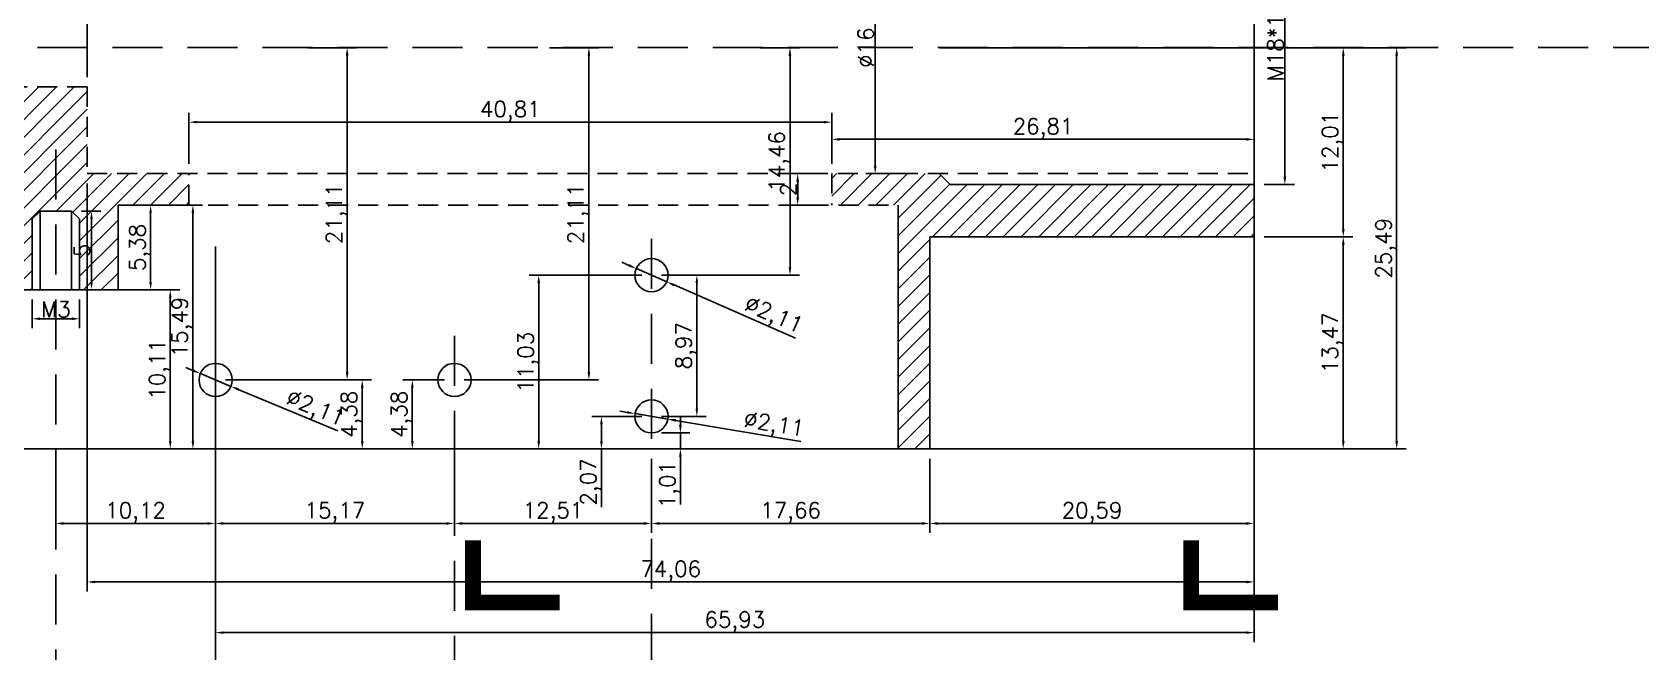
# Model space of a CAD drawing. Header units: millimetres. Extents: x 6817 to 10425, y -2870 to -164.
# Drawn here: x 9738 to 9840.1, y -373.3 to -334 of the extents above; entities that cross this region are included whole.
import ezdxf

# ---------------------------------------------------------------- set-up
doc = ezdxf.new("R2010")
doc.units = ezdxf.units.MM
doc.linetypes.add('HIDDEN', pattern=[9.525, 6.35, -3.175])
doc.layers.add('图层2', color=108, linetype='Continuous')
doc.styles.get("Standard").update_dxf_attribs({"font": 'txt', "bigfont": 'gbcbig.shx'})
doc.dimstyles.new('ISO-25', dxfattribs={"dimtxt": 1, "dimasz": 0.5, "dimexe": 0.6, "dimexo": 0.625, "dimgap": 0.1, "dimtad": 1, "dimtxsty": 'Standard', "dimcen": 2.5, "dimadec": 0, "dimazin": 0, "dimtfac": 1, "dimtmove": 0, "dimatfit": 3, "dimfxl": 1, "dimarcsym": 0})

# ---------------------------------------------------------------- blocks, each defined once
blk = doc.blocks.new('*D1286')
at = {"layer": 'Defpoints', "color": 0, "linetype": 'ByBlock', "transparency": 16777216}
for p in [(9737.99, -350.32), (9740.99, -350.32), (9737.99, -352.16)]:
    blk.add_point(p, dxfattribs=at)
at = {"layer": '图层2', "color": 0, "linetype": 'ByBlock', "lineweight": -2, "transparency": 16777216}
for p, q in [((9737.99, -350.94), (9737.99, -352.76)), ((9740.99, -350.94), (9740.99, -352.76)), ((9740.49, -352.16), (9738.49, -352.16))]:
    blk.add_line(p, q, dxfattribs=at)
at = {"layer": '图层2', "color": 0, "linetype": 'ByBlock', "transparency": 16777216}
for points in [[(9738.49, -352.07), (9738.49, -352.24), (9737.99, -352.16)], [(9740.49, -352.07), (9740.49, -352.24), (9740.99, -352.16)]]:
    blk.add_solid(points, dxfattribs=at)
at = {"layer": '图层2', "color": 0, "linetype": 'ByBlock', "transparency": 16777216, "insert": (9739.49, -351.56), "char_height": 1, "attachment_point": 5}
blk.add_mtext('M3', dxfattribs=at)
blk = doc.blocks.new('*D1287')
at = {"layer": 'Defpoints', "color": 0, "linetype": 'ByBlock', "transparency": 16777216}
for p in [(9740.49, -345.32), (9741.75, -345.32), (9740.99, -350.32)]:
    blk.add_point(p, dxfattribs=at)
at = {"layer": '图层2', "color": 0, "linetype": 'ByBlock', "lineweight": -2, "transparency": 16777216}
for p, q in [((9741.11, -345.32), (9742.35, -345.32)), ((9741.75, -349.82), (9741.75, -345.82)), ((9741.61, -350.32), (9742.35, -350.32))]:
    blk.add_line(p, q, dxfattribs=at)
at = {"layer": '图层2', "color": 0, "linetype": 'ByBlock', "transparency": 16777216}
for points in [[(9741.67, -345.82), (9741.83, -345.82), (9741.75, -345.32)], [(9741.67, -349.82), (9741.83, -349.82), (9741.75, -350.32)]]:
    blk.add_solid(points, dxfattribs=at)
at = {"layer": '图层2', "color": 0, "linetype": 'ByBlock', "transparency": 16777216, "insert": (9741.15, -347.82), "char_height": 1, "attachment_point": 5, "rotation": 90}
blk.add_mtext('5', dxfattribs=at)
blk = doc.blocks.new('*D1288')
at = {"layer": 'Defpoints', "color": 0, "linetype": 'ByBlock', "transparency": 16777216}
for p in [(9777.29, -360.42), (9794.95, -360.42), (9777.29, -365.16)]:
    blk.add_point(p, dxfattribs=at)
at = {"layer": '图层2', "color": 0, "linetype": 'ByBlock', "lineweight": -2, "transparency": 16777216}
for p, q in [((9777.29, -361.05), (9777.29, -365.76)), ((9794.95, -361.05), (9794.95, -365.76)), ((9794.45, -365.16), (9777.79, -365.16))]:
    blk.add_line(p, q, dxfattribs=at)
at = {"layer": '图层2', "color": 0, "linetype": 'ByBlock', "transparency": 16777216}
for points in [[(9777.79, -365.07), (9777.79, -365.24), (9777.29, -365.16)], [(9794.45, -365.07), (9794.45, -365.24), (9794.95, -365.16)]]:
    blk.add_solid(points, dxfattribs=at)
at = {"layer": '图层2', "color": 0, "linetype": 'ByBlock', "transparency": 16777216, "insert": (9786.12, -364.47), "char_height": 1, "attachment_point": 5}
blk.add_mtext('17,66', dxfattribs=at)
blk = doc.blocks.new('*D1289')
at = {"layer": 'Defpoints', "color": 0, "linetype": 'ByBlock', "transparency": 16777216}
for p in [(9764.78, -360.42), (9777.29, -361.05), (9764.78, -365.16)]:
    blk.add_point(p, dxfattribs=at)
at = {"layer": '图层2', "color": 0, "linetype": 'ByBlock', "lineweight": -2, "transparency": 16777216}
for p, q in [((9764.78, -361.05), (9764.78, -365.76)), ((9777.29, -361.67), (9777.29, -365.76)), ((9776.79, -365.16), (9765.28, -365.16))]:
    blk.add_line(p, q, dxfattribs=at)
at = {"layer": '图层2', "color": 0, "linetype": 'ByBlock', "transparency": 16777216}
for points in [[(9765.28, -365.07), (9765.28, -365.24), (9764.78, -365.16)], [(9776.79, -365.07), (9776.79, -365.24), (9777.29, -365.16)]]:
    blk.add_solid(points, dxfattribs=at)
at = {"layer": '图层2', "color": 0, "linetype": 'ByBlock', "transparency": 16777216, "insert": (9771.04, -364.47), "char_height": 1, "attachment_point": 5}
blk.add_mtext('12,51', dxfattribs=at)
blk = doc.blocks.new('*D1290')
at = {"layer": 'Defpoints', "color": 0, "linetype": 'ByBlock', "transparency": 16777216}
for p in [(9749.61, -360.42), (9764.78, -360.42), (9749.61, -365.16)]:
    blk.add_point(p, dxfattribs=at)
at = {"layer": '图层2', "color": 0, "linetype": 'ByBlock', "lineweight": -2, "transparency": 16777216}
for p, q in [((9749.61, -361.05), (9749.61, -365.76)), ((9764.78, -361.05), (9764.78, -365.76)), ((9764.28, -365.16), (9750.11, -365.16))]:
    blk.add_line(p, q, dxfattribs=at)
at = {"layer": '图层2', "color": 0, "linetype": 'ByBlock', "transparency": 16777216}
for points in [[(9750.11, -365.07), (9750.11, -365.24), (9749.61, -365.16)], [(9764.28, -365.07), (9764.28, -365.24), (9764.78, -365.16)]]:
    blk.add_solid(points, dxfattribs=at)
at = {"layer": '图层2', "color": 0, "linetype": 'ByBlock', "transparency": 16777216, "insert": (9757.2, -364.47), "char_height": 1, "attachment_point": 5}
blk.add_mtext('15,17', dxfattribs=at)
blk = doc.blocks.new('*D1291')
at = {"layer": 'Defpoints', "color": 0, "linetype": 'ByBlock', "transparency": 16777216}
for p in [(9739.49, -360.42), (9749.61, -360.42), (9739.49, -365.16)]:
    blk.add_point(p, dxfattribs=at)
at = {"layer": '图层2', "color": 0, "linetype": 'ByBlock', "lineweight": -2, "transparency": 16777216}
for p, q in [((9739.49, -361.05), (9739.49, -365.76)), ((9749.61, -361.05), (9749.61, -365.76)), ((9749.11, -365.16), (9739.99, -365.16))]:
    blk.add_line(p, q, dxfattribs=at)
at = {"layer": '图层2', "color": 0, "linetype": 'ByBlock', "transparency": 16777216}
for points in [[(9739.99, -365.07), (9739.99, -365.24), (9739.49, -365.16)], [(9749.11, -365.07), (9749.11, -365.24), (9749.61, -365.16)]]:
    blk.add_solid(points, dxfattribs=at)
at = {"layer": '图层2', "color": 0, "linetype": 'ByBlock', "transparency": 16777216, "insert": (9744.55, -364.47), "char_height": 1, "attachment_point": 5}
blk.add_mtext('10,12', dxfattribs=at)
blk = doc.blocks.new('*D770')
at = {"layer": 'Defpoints', "color": 0, "linetype": 'ByBlock', "transparency": 16777216}
for p in [(9815.54, -346.95), (9794.95, -360.42), (9794.95, -365.16)]:
    blk.add_point(p, dxfattribs=at)
at = {"layer": '图层2', "color": 0, "linetype": 'ByBlock', "lineweight": -2, "transparency": 16777216}
for p, q in [((9815.54, -347.57), (9815.54, -365.76)), ((9794.95, -361.05), (9794.95, -365.76)), ((9815.04, -365.16), (9795.45, -365.16))]:
    blk.add_line(p, q, dxfattribs=at)
at = {"layer": '图层2', "color": 0, "linetype": 'ByBlock', "transparency": 16777216}
for points in [[(9795.45, -365.07), (9795.45, -365.24), (9794.95, -365.16)], [(9815.04, -365.07), (9815.04, -365.24), (9815.54, -365.16)]]:
    blk.add_solid(points, dxfattribs=at)
at = {"layer": '图层2', "color": 0, "linetype": 'ByBlock', "transparency": 16777216, "insert": (9805.25, -364.47), "char_height": 1, "attachment_point": 5}
blk.add_mtext('20,59', dxfattribs=at)
blk = doc.blocks.new('*D1292')
at = {"layer": 'Defpoints', "color": 0, "linetype": 'ByBlock', "transparency": 16777216}
for p in [(9783.56, -334.94), (9777.29, -349.39), (9786.08, -349.39)]:
    blk.add_point(p, dxfattribs=at)
at = {"layer": '图层2', "color": 0, "linetype": 'ByBlock', "lineweight": -2, "transparency": 16777216}
for p, q in [((9784.18, -334.94), (9786.68, -334.94)), ((9786.08, -335.44), (9786.08, -348.89)), ((9777.92, -349.39), (9786.68, -349.39))]:
    blk.add_line(p, q, dxfattribs=at)
at = {"layer": '图层2', "color": 0, "linetype": 'ByBlock', "transparency": 16777216}
for points in [[(9785.99, -335.44), (9786.16, -335.44), (9786.08, -334.94)], [(9785.99, -348.89), (9786.16, -348.89), (9786.08, -349.39)]]:
    blk.add_solid(points, dxfattribs=at)
at = {"layer": '图层2', "color": 0, "linetype": 'ByBlock', "transparency": 16777216, "insert": (9785.39, -342.16), "char_height": 1, "attachment_point": 5, "rotation": 90}
blk.add_mtext('14,46', dxfattribs=at)
blk = doc.blocks.new('*D1293')
at = {"layer": 'Defpoints', "color": 0, "linetype": 'ByBlock', "transparency": 16777216}
for p in [(9777.29, -349.39), (9777.29, -358.36), (9780.17, -358.36)]:
    blk.add_point(p, dxfattribs=at)
at = {"layer": '图层2', "color": 0, "linetype": 'ByBlock', "lineweight": -2, "transparency": 16777216}
for p, q in [((9777.92, -349.39), (9780.77, -349.39)), ((9780.17, -349.89), (9780.17, -357.86)), ((9777.92, -358.36), (9780.77, -358.36))]:
    blk.add_line(p, q, dxfattribs=at)
at = {"layer": '图层2', "color": 0, "linetype": 'ByBlock', "transparency": 16777216}
for points in [[(9780.08, -349.89), (9780.25, -349.89), (9780.17, -349.39)], [(9780.08, -357.86), (9780.25, -357.86), (9780.17, -358.36)]]:
    blk.add_solid(points, dxfattribs=at)
at = {"layer": '图层2', "color": 0, "linetype": 'ByBlock', "transparency": 16777216, "insert": (9779.48, -353.87), "char_height": 1, "attachment_point": 5, "rotation": 90}
blk.add_mtext('8,97', dxfattribs=at)
blk = doc.blocks.new('*D1294')
at = {"layer": 'Defpoints', "color": 0, "linetype": 'ByBlock', "transparency": 16777216}
for p in [(9770.19, -334.94), (9764.78, -356.04), (9773.32, -356.04)]:
    blk.add_point(p, dxfattribs=at)
at = {"layer": '图层2', "color": 0, "linetype": 'ByBlock', "lineweight": -2, "transparency": 16777216}
for p, q in [((9770.82, -334.94), (9773.92, -334.94)), ((9773.32, -335.44), (9773.32, -355.54)), ((9765.41, -356.04), (9773.92, -356.04))]:
    blk.add_line(p, q, dxfattribs=at)
at = {"layer": '图层2', "color": 0, "linetype": 'ByBlock', "transparency": 16777216}
for points in [[(9773.23, -335.44), (9773.4, -335.44), (9773.32, -334.94)], [(9773.23, -355.54), (9773.4, -355.54), (9773.32, -356.04)]]:
    blk.add_solid(points, dxfattribs=at)
at = {"layer": '图层2', "color": 0, "linetype": 'ByBlock', "transparency": 16777216, "insert": (9772.63, -345.49), "char_height": 1, "attachment_point": 5, "rotation": 90}
blk.add_mtext('21,11', dxfattribs=at)
blk = doc.blocks.new('*D1295')
at = {"layer": 'Defpoints', "color": 0, "linetype": 'ByBlock', "transparency": 16777216}
for p in [(9754.86, -334.94), (9749.63, -356.04), (9757.97, -356.04)]:
    blk.add_point(p, dxfattribs=at)
at = {"layer": '图层2', "color": 0, "linetype": 'ByBlock', "lineweight": -2, "transparency": 16777216}
for p, q in [((9755.48, -334.94), (9758.57, -334.94)), ((9757.97, -335.44), (9757.97, -355.54)), ((9750.25, -356.04), (9758.57, -356.04))]:
    blk.add_line(p, q, dxfattribs=at)
at = {"layer": '图层2', "color": 0, "linetype": 'ByBlock', "transparency": 16777216}
for points in [[(9757.89, -335.44), (9758.06, -335.44), (9757.97, -334.94)], [(9757.89, -355.54), (9758.06, -355.54), (9757.97, -356.04)]]:
    blk.add_solid(points, dxfattribs=at)
at = {"layer": '图层2', "color": 0, "linetype": 'ByBlock', "transparency": 16777216, "insert": (9757.29, -345.49), "char_height": 1, "attachment_point": 5, "rotation": 90}
blk.add_mtext('21,11', dxfattribs=at)
blk = doc.blocks.new('*D1296')
at = {"layer": 'Defpoints', "color": 0, "linetype": 'ByBlock'}
for p in [(9815.54, -326.24), (9815.54, -343.64), (9817.49, -343.64)]:
    blk.add_point(p, dxfattribs=at)
at = {"layer": '图层2', "color": 0, "linetype": 'ByBlock', "lineweight": -2}
for p, q in [((9816.17, -326.24), (9818.09, -326.24)), ((9817.49, -326.74), (9817.49, -343.14)), ((9816.17, -343.64), (9818.09, -343.64))]:
    blk.add_line(p, q, dxfattribs=at)
at = {"layer": '图层2', "color": 0, "linetype": 'ByBlock'}
for points in [[(9817.4, -326.74), (9817.57, -326.74), (9817.49, -326.24)], [(9817.4, -343.14), (9817.57, -343.14), (9817.49, -343.64)]]:
    blk.add_solid(points, dxfattribs=at)
at = {"layer": '图层2', "color": 0, "linetype": 'ByBlock', "insert": (9816.89, -334.94), "char_height": 1, "attachment_point": 5, "rotation": 90}
blk.add_mtext('M18*1', dxfattribs=at)
blk = doc.blocks.new('*D1297')
at = {"layer": 'Defpoints', "color": 0, "linetype": 'ByBlock', "transparency": 16777216}
for p in [(9794.57, -326.94), (9791.49, -342.94), (9794.57, -342.94)]:
    blk.add_point(p, dxfattribs=at)
at = {"layer": '图层2', "color": 0, "linetype": 'ByBlock', "lineweight": -2, "transparency": 16777216}
for p, q in [((9793.95, -326.94), (9790.89, -326.94)), ((9791.49, -327.44), (9791.49, -342.44)), ((9793.95, -342.94), (9790.89, -342.94))]:
    blk.add_line(p, q, dxfattribs=at)
at = {"layer": '图层2', "color": 0, "linetype": 'ByBlock', "transparency": 16777216}
for points in [[(9791.4, -327.44), (9791.57, -327.44), (9791.49, -326.94)], [(9791.4, -342.44), (9791.57, -342.44), (9791.49, -342.94)]]:
    blk.add_solid(points, dxfattribs=at)
at = {"layer": '图层2', "color": 0, "linetype": 'ByBlock', "transparency": 16777216, "insert": (9790.89, -334.94), "char_height": 1, "attachment_point": 5, "rotation": 90}
blk.add_mtext('%%C16', dxfattribs=at)
blk = doc.blocks.new('*D1298')
at = {"layer": 'Defpoints', "color": 0, "linetype": 'ByBlock', "transparency": 16777216}
for p in [(9788.74, -342.94), (9786.57, -344.94), (9788.74, -344.94)]:
    blk.add_point(p, dxfattribs=at)
at = {"layer": '图层2', "color": 0, "linetype": 'ByBlock', "lineweight": -2, "transparency": 16777216}
for p, q in [((9788.11, -342.94), (9785.97, -342.94)), ((9786.57, -343.44), (9786.57, -344.44)), ((9788.11, -344.94), (9785.97, -344.94))]:
    blk.add_line(p, q, dxfattribs=at)
at = {"layer": '图层2', "color": 0, "linetype": 'ByBlock', "transparency": 16777216}
for points in [[(9786.48, -343.44), (9786.65, -343.44), (9786.57, -342.94)], [(9786.48, -344.44), (9786.65, -344.44), (9786.57, -344.94)]]:
    blk.add_solid(points, dxfattribs=at)
at = {"layer": '图层2', "color": 0, "linetype": 'ByBlock', "transparency": 16777216, "insert": (9785.97, -343.94), "char_height": 1, "attachment_point": 5, "rotation": 90}
blk.add_mtext('2', dxfattribs=at)
blk = doc.blocks.new('*D771')
at = {"layer": 'Defpoints', "color": 0, "linetype": 'ByBlock', "transparency": 16777216}
for p in [(9819.69, -334.94), (9815.54, -346.95), (9821.19, -346.95)]:
    blk.add_point(p, dxfattribs=at)
at = {"layer": '图层2', "color": 0, "linetype": 'ByBlock', "lineweight": -2, "transparency": 16777216}
for p, q in [((9820.31, -334.94), (9821.79, -334.94)), ((9821.19, -335.44), (9821.19, -346.45)), ((9816.17, -346.95), (9821.79, -346.95))]:
    blk.add_line(p, q, dxfattribs=at)
at = {"layer": '图层2', "color": 0, "linetype": 'ByBlock', "transparency": 16777216}
for points in [[(9821.11, -335.44), (9821.28, -335.44), (9821.19, -334.94)], [(9821.11, -346.45), (9821.28, -346.45), (9821.19, -346.95)]]:
    blk.add_solid(points, dxfattribs=at)
at = {"layer": '图层2', "color": 0, "linetype": 'ByBlock', "transparency": 16777216, "insert": (9820.51, -340.94), "char_height": 1, "attachment_point": 5, "rotation": 90}
blk.add_mtext('12,01', dxfattribs=at)
blk = doc.blocks.new('*D1300')
at = {"layer": 'Defpoints', "color": 0, "linetype": 'ByBlock', "transparency": 16777216}
for p in [(9815.54, -346.95), (9815.54, -360.42), (9821.19, -360.42)]:
    blk.add_point(p, dxfattribs=at)
at = {"layer": '图层2', "color": 0, "linetype": 'ByBlock', "lineweight": -2, "transparency": 16777216}
for p, q in [((9816.17, -346.95), (9821.79, -346.95)), ((9821.19, -347.45), (9821.19, -359.92)), ((9816.17, -360.42), (9821.79, -360.42))]:
    blk.add_line(p, q, dxfattribs=at)
at = {"layer": '图层2', "color": 0, "linetype": 'ByBlock', "transparency": 16777216}
for points in [[(9821.11, -347.45), (9821.28, -347.45), (9821.19, -346.95)], [(9821.11, -359.92), (9821.28, -359.92), (9821.19, -360.42)]]:
    blk.add_solid(points, dxfattribs=at)
at = {"layer": '图层2', "color": 0, "linetype": 'ByBlock', "transparency": 16777216, "insert": (9820.51, -353.69), "char_height": 1, "attachment_point": 5, "rotation": 90}
blk.add_mtext('13,47', dxfattribs=at)
blk = doc.blocks.new('*D1809')
at = {"layer": 'Defpoints', "color": 0, "linetype": 'ByBlock'}
for p in [(9741.48, -342.94), (9815.54, -342.94), (9815.54, -368.87)]:
    blk.add_point(p, dxfattribs=at)
at = {"layer": '图层2', "color": 0, "linetype": 'ByBlock', "lineweight": -2}
for p, q in [((9741.48, -343.56), (9741.48, -369.47)), ((9815.54, -343.56), (9815.54, -369.47)), ((9741.98, -368.87), (9815.04, -368.87))]:
    blk.add_line(p, q, dxfattribs=at)
at = {"layer": '图层2', "color": 0, "linetype": 'ByBlock'}
for points in [[(9741.98, -368.79), (9741.98, -368.96), (9741.48, -368.87)], [(9815.04, -368.79), (9815.04, -368.96), (9815.54, -368.87)]]:
    blk.add_solid(points, dxfattribs=at)
at = {"layer": '图层2', "color": 0, "linetype": 'ByBlock', "insert": (9778.51, -368.19), "char_height": 1, "attachment_point": 5}
blk.add_mtext('74,06', dxfattribs=at)
blk = doc.blocks.new('*D1810')
at = {"layer": 'Defpoints', "color": 0, "linetype": 'ByBlock'}
for p in [(9689.55, -332.65), (9689.55, -337.44), (9741.48, -337.44)]:
    blk.add_point(p, dxfattribs=at)
at = {"layer": '图层2', "color": 0, "linetype": 'ByBlock', "lineweight": -2}
for p, q in [((9689.55, -336.81), (9689.55, -332.05)), ((9740.98, -332.65), (9690.05, -332.65)), ((9741.48, -336.81), (9741.48, -332.05))]:
    blk.add_line(p, q, dxfattribs=at)
at = {"layer": '图层2', "color": 0, "linetype": 'ByBlock'}
for points in [[(9690.05, -332.56), (9690.05, -332.73), (9689.55, -332.65)], [(9740.98, -332.56), (9740.98, -332.73), (9741.48, -332.65)]]:
    blk.add_solid(points, dxfattribs=at)
at = {"layer": '图层2', "color": 0, "linetype": 'ByBlock', "insert": (9715.51, -331.96), "char_height": 1, "attachment_point": 5}
blk.add_mtext('51,94', dxfattribs=at)
blk = doc.blocks.new('*D1849')
at = {"layer": 'Defpoints', "color": 0, "linetype": 'ByBlock'}
for p in [(9794.95, -334.94), (9824.58, -334.94), (9794.95, -360.42)]:
    blk.add_point(p, dxfattribs=at)
at = {"layer": '图层2', "color": 0, "linetype": 'ByBlock', "lineweight": -2}
for p, q in [((9795.58, -334.94), (9825.18, -334.94)), ((9824.58, -359.92), (9824.58, -335.44)), ((9795.58, -360.42), (9825.18, -360.42))]:
    blk.add_line(p, q, dxfattribs=at)
at = {"layer": '图层2', "color": 0, "linetype": 'ByBlock'}
for points in [[(9824.5, -335.44), (9824.67, -335.44), (9824.58, -334.94)], [(9824.5, -359.92), (9824.67, -359.92), (9824.58, -360.42)]]:
    blk.add_solid(points, dxfattribs=at)
at = {"layer": '图层2', "color": 0, "linetype": 'ByBlock', "insert": (9823.9, -347.68), "char_height": 1, "attachment_point": 5, "rotation": 90}
blk.add_mtext('25,49', dxfattribs=at)
blk = doc.blocks.new('*D1853')
at = {"layer": 'Defpoints', "color": 0, "linetype": 'ByBlock'}
for p in [(9788.74, -339.67), (9747.93, -342.94), (9788.74, -342.94)]:
    blk.add_point(p, dxfattribs=at)
at = {"layer": '图层2', "color": 0, "linetype": 'ByBlock', "lineweight": -2}
for p, q in [((9747.93, -342.31), (9747.93, -339.07)), ((9748.43, -339.67), (9788.24, -339.67)), ((9788.74, -342.31), (9788.74, -339.07))]:
    blk.add_line(p, q, dxfattribs=at)
at = {"layer": '图层2', "color": 0, "linetype": 'ByBlock'}
for points in [[(9748.43, -339.59), (9748.43, -339.75), (9747.93, -339.67)], [(9788.24, -339.59), (9788.24, -339.75), (9788.74, -339.67)]]:
    blk.add_solid(points, dxfattribs=at)
at = {"layer": '图层2', "color": 0, "linetype": 'ByBlock', "insert": (9768.33, -338.99), "char_height": 1, "attachment_point": 5}
blk.add_mtext('40,81', dxfattribs=at)
blk = doc.blocks.new('*D1855')
at = {"layer": 'Defpoints', "color": 0, "linetype": 'ByBlock'}
for p in [(9815.54, -340.76), (9788.74, -342.94), (9815.54, -342.94)]:
    blk.add_point(p, dxfattribs=at)
at = {"layer": '图层2', "color": 0, "linetype": 'ByBlock', "lineweight": -2}
for p, q in [((9788.74, -342.31), (9788.74, -340.16)), ((9789.24, -340.76), (9815.04, -340.76)), ((9815.54, -342.31), (9815.54, -340.16))]:
    blk.add_line(p, q, dxfattribs=at)
at = {"layer": '图层2', "color": 0, "linetype": 'ByBlock'}
for points in [[(9789.24, -340.68), (9789.24, -340.85), (9788.74, -340.76)], [(9815.04, -340.68), (9815.04, -340.85), (9815.54, -340.76)]]:
    blk.add_solid(points, dxfattribs=at)
at = {"layer": '图层2', "color": 0, "linetype": 'ByBlock', "insert": (9802.14, -340.08), "char_height": 1, "attachment_point": 5}
blk.add_mtext('26,81', dxfattribs=at)
blk = doc.blocks.new('*D1856')
at = {"layer": 'Defpoints', "color": 0, "linetype": 'ByBlock'}
for p in [(9743.43, -344.94), (9745.5, -344.94), (9743.43, -350.32)]:
    blk.add_point(p, dxfattribs=at)
at = {"layer": '图层2', "color": 0, "linetype": 'ByBlock', "lineweight": -2}
for p, q in [((9744.06, -344.94), (9746.1, -344.94)), ((9745.5, -349.82), (9745.5, -345.44)), ((9744.06, -350.32), (9746.1, -350.32))]:
    blk.add_line(p, q, dxfattribs=at)
at = {"layer": '图层2', "color": 0, "linetype": 'ByBlock'}
for points in [[(9745.42, -345.44), (9745.58, -345.44), (9745.5, -344.94)], [(9745.42, -349.82), (9745.58, -349.82), (9745.5, -350.32)]]:
    blk.add_solid(points, dxfattribs=at)
at = {"layer": '图层2', "color": 0, "linetype": 'ByBlock', "insert": (9744.82, -347.63), "char_height": 1, "attachment_point": 5, "rotation": 90}
blk.add_mtext('5,38', dxfattribs=at)
blk = doc.blocks.new('*D1857')
at = {"layer": 'Defpoints', "color": 0, "linetype": 'ByBlock'}
for p in [(9735.55, -350.32), (9746.75, -350.32), (9735.55, -360.42)]:
    blk.add_point(p, dxfattribs=at)
at = {"layer": '图层2', "color": 0, "linetype": 'ByBlock', "lineweight": -2}
for p, q in [((9736.17, -350.32), (9747.35, -350.32)), ((9746.75, -359.92), (9746.75, -350.82)), ((9736.17, -360.42), (9747.35, -360.42))]:
    blk.add_line(p, q, dxfattribs=at)
at = {"layer": '图层2', "color": 0, "linetype": 'ByBlock'}
for points in [[(9746.67, -350.82), (9746.83, -350.82), (9746.75, -350.32)], [(9746.67, -359.92), (9746.83, -359.92), (9746.75, -360.42)]]:
    blk.add_solid(points, dxfattribs=at)
at = {"layer": '图层2', "color": 0, "linetype": 'ByBlock', "insert": (9746.07, -355.37), "char_height": 1, "attachment_point": 5, "rotation": 90}
blk.add_mtext('10,11', dxfattribs=at)
blk = doc.blocks.new('*D1858')
at = {"layer": 'Defpoints', "color": 0, "linetype": 'ByBlock'}
for p in [(9743.43, -344.94), (9743.43, -360.42), (9748.19, -360.42)]:
    blk.add_point(p, dxfattribs=at)
at = {"layer": '图层2', "color": 0, "linetype": 'ByBlock', "lineweight": -2}
for p, q in [((9744.06, -344.94), (9748.79, -344.94)), ((9748.19, -345.44), (9748.19, -359.92)), ((9744.06, -360.42), (9748.79, -360.42))]:
    blk.add_line(p, q, dxfattribs=at)
at = {"layer": '图层2', "color": 0, "linetype": 'ByBlock'}
for points in [[(9748.1, -345.44), (9748.27, -345.44), (9748.19, -344.94)], [(9748.1, -359.92), (9748.27, -359.92), (9748.19, -360.42)]]:
    blk.add_solid(points, dxfattribs=at)
at = {"layer": '图层2', "color": 0, "linetype": 'ByBlock', "insert": (9747.5, -352.68), "char_height": 1, "attachment_point": 5, "rotation": 90}
blk.add_mtext('15,49', dxfattribs=at)
blk = doc.blocks.new('*D1984')
at = {"layer": 'Defpoints', "color": 0, "linetype": 'ByBlock'}
for p in [(9748.66, -355.64), (9750.6, -356.45)]:
    blk.add_point(p, dxfattribs=at)
at = {"layer": '图层2', "color": 0, "linetype": 'ByBlock', "lineweight": -2}
for p, q in [((9748.19, -355.44), (9747.73, -355.25)), ((9748.66, -355.64), (9750.6, -356.45)), ((9757.38, -359.28), (9751.06, -356.64))]:
    blk.add_line(p, q, dxfattribs=at)
at = {"layer": '图层2', "color": 0, "linetype": 'ByBlock'}
for points in [[(9748.23, -355.37), (9748.16, -355.52), (9748.66, -355.64)], [(9751.09, -356.56), (9751.03, -356.72), (9750.6, -356.45)]]:
    blk.add_solid(points, dxfattribs=at)
at = {"layer": '图层2', "color": 0, "linetype": 'ByBlock', "insert": (9755.93, -357.93), "char_height": 1, "attachment_point": 5, "rotation": 337.3428}
blk.add_mtext('∅2,11', dxfattribs=at)
blk = doc.blocks.new('*D1985')
at = {"layer": 'Defpoints', "color": 0, "linetype": 'ByBlock'}
for p in [(9776.25, -358.18), (9778.33, -358.53)]:
    blk.add_point(p, dxfattribs=at)
at = {"layer": '图层2', "color": 0, "linetype": 'ByBlock', "lineweight": -2}
for p, q in [((9775.76, -358.1), (9775.27, -358.02)), ((9776.25, -358.18), (9778.33, -358.53)), ((9786.76, -359.95), (9778.82, -358.61))]:
    blk.add_line(p, q, dxfattribs=at)
at = {"layer": '图层2', "color": 0, "linetype": 'ByBlock'}
for points in [[(9775.77, -358.02), (9775.75, -358.18), (9776.25, -358.18)], [(9778.84, -358.53), (9778.81, -358.7), (9778.33, -358.53)]]:
    blk.add_solid(points, dxfattribs=at)
at = {"layer": '图层2', "color": 0, "linetype": 'ByBlock', "insert": (9785.05, -358.97), "char_height": 1, "attachment_point": 5, "rotation": 350.4494}
blk.add_mtext('∅2,11', dxfattribs=at)
blk = doc.blocks.new('*D1986')
at = {"layer": 'Defpoints', "color": 0, "linetype": 'ByBlock'}
for p in [(9776.33, -348.97), (9778.26, -349.81)]:
    blk.add_point(p, dxfattribs=at)
at = {"layer": '图层2', "color": 0, "linetype": 'ByBlock', "lineweight": -2}
for p, q in [((9775.87, -348.77), (9775.41, -348.57)), ((9776.33, -348.97), (9778.26, -349.81)), ((9786.43, -353.38), (9778.72, -350.01))]:
    blk.add_line(p, q, dxfattribs=at)
at = {"layer": '图层2', "color": 0, "linetype": 'ByBlock'}
for points in [[(9775.9, -348.69), (9775.84, -348.85), (9776.33, -348.97)], [(9778.75, -349.94), (9778.68, -350.09), (9778.26, -349.81)]]:
    blk.add_solid(points, dxfattribs=at)
at = {"layer": '图层2', "color": 0, "linetype": 'ByBlock', "insert": (9785.01, -352.01), "char_height": 1, "attachment_point": 5, "rotation": 336.4225}
blk.add_mtext('∅2,11', dxfattribs=at)
blk = doc.blocks.new('*D1987')
at = {"layer": 'Defpoints', "color": 0, "linetype": 'ByBlock'}
for p in [(9777.29, -358.36), (9774.11, -360.42), (9777.29, -360.42)]:
    blk.add_point(p, dxfattribs=at)
at = {"layer": '图层2', "color": 0, "linetype": 'ByBlock', "lineweight": -2}
for p, q in [((9776.67, -358.36), (9773.51, -358.36)), ((9774.11, -358.86), (9774.11, -359.92)), ((9776.67, -360.42), (9773.51, -360.42)), ((9774.11, -360.42), (9774.11, -364.12))]:
    blk.add_line(p, q, dxfattribs=at)
at = {"layer": '图层2', "color": 0, "linetype": 'ByBlock'}
for points in [[(9774.03, -358.86), (9774.2, -358.86), (9774.11, -358.36)], [(9774.03, -359.92), (9774.2, -359.92), (9774.11, -360.42)]]:
    blk.add_solid(points, dxfattribs=at)
at = {"layer": '图层2', "color": 0, "linetype": 'ByBlock', "insert": (9773.43, -362.52), "char_height": 1, "attachment_point": 5, "rotation": 90}
blk.add_mtext('2,07', dxfattribs=at)
blk = doc.blocks.new('*D1988')
at = {"layer": 'Defpoints', "color": 0, "linetype": 'ByBlock'}
for p in [(9777.29, -359.41), (9777.29, -360.42), (9779.12, -360.42)]:
    blk.add_point(p, dxfattribs=at)
at = {"layer": '图层2', "color": 0, "linetype": 'ByBlock', "lineweight": -2}
for p, q in [((9779.12, -358.91), (9779.12, -358.41)), ((9777.92, -359.41), (9779.72, -359.41)), ((9779.12, -359.41), (9779.12, -360.42)), ((9777.92, -360.42), (9779.72, -360.42)), ((9779.12, -360.92), (9779.12, -363.96))]:
    blk.add_line(p, q, dxfattribs=at)
at = {"layer": '图层2', "color": 0, "linetype": 'ByBlock'}
for points in [[(9779.04, -358.91), (9779.21, -358.91), (9779.12, -359.41)], [(9779.04, -360.92), (9779.21, -360.92), (9779.12, -360.42)]]:
    blk.add_solid(points, dxfattribs=at)
at = {"layer": '图层2', "color": 0, "linetype": 'ByBlock', "insert": (9778.44, -362.69), "char_height": 1, "attachment_point": 5, "rotation": 90}
blk.add_mtext('1,01', dxfattribs=at)
blk = doc.blocks.new('*D1989')
at = {"layer": 'Defpoints', "color": 0, "linetype": 'ByBlock'}
for p in [(9764.78, -356.04), (9762.11, -360.42), (9764.78, -360.42)]:
    blk.add_point(p, dxfattribs=at)
at = {"layer": '图层2', "color": 0, "linetype": 'ByBlock', "lineweight": -2}
for p, q in [((9764.16, -356.04), (9761.51, -356.04)), ((9762.11, -356.54), (9762.11, -359.92)), ((9764.16, -360.42), (9761.51, -360.42))]:
    blk.add_line(p, q, dxfattribs=at)
at = {"layer": '图层2', "color": 0, "linetype": 'ByBlock'}
for points in [[(9762.03, -356.54), (9762.2, -356.54), (9762.11, -356.04)], [(9762.03, -359.92), (9762.2, -359.92), (9762.11, -360.42)]]:
    blk.add_solid(points, dxfattribs=at)
at = {"layer": '图层2', "color": 0, "linetype": 'ByBlock', "insert": (9761.43, -358.23), "char_height": 1, "attachment_point": 5, "rotation": 90}
blk.add_mtext('4,38', dxfattribs=at)
blk = doc.blocks.new('*D1990')
at = {"layer": 'Defpoints', "color": 0, "linetype": 'ByBlock'}
for p in [(9749.63, -356.04), (9749.63, -360.42), (9758.93, -360.42)]:
    blk.add_point(p, dxfattribs=at)
at = {"layer": '图层2', "color": 0, "linetype": 'ByBlock', "lineweight": -2}
for p, q in [((9750.25, -356.04), (9759.53, -356.04)), ((9758.93, -356.54), (9758.93, -359.92)), ((9750.25, -360.42), (9759.53, -360.42))]:
    blk.add_line(p, q, dxfattribs=at)
at = {"layer": '图层2', "color": 0, "linetype": 'ByBlock'}
for points in [[(9758.85, -356.54), (9759.02, -356.54), (9758.93, -356.04)], [(9758.85, -359.92), (9759.02, -359.92), (9758.93, -360.42)]]:
    blk.add_solid(points, dxfattribs=at)
at = {"layer": '图层2', "color": 0, "linetype": 'ByBlock', "insert": (9758.25, -358.23), "char_height": 1, "attachment_point": 5, "rotation": 90}
blk.add_mtext('4,38', dxfattribs=at)
blk = doc.blocks.new('*D1991')
at = {"layer": 'Defpoints', "color": 0, "linetype": 'ByBlock'}
for p in [(9777.29, -349.39), (9770.13, -360.42), (9777.29, -360.42)]:
    blk.add_point(p, dxfattribs=at)
at = {"layer": '图层2', "color": 0, "linetype": 'ByBlock', "lineweight": -2}
for p, q in [((9776.67, -349.39), (9769.53, -349.39)), ((9770.13, -349.89), (9770.13, -359.92)), ((9776.67, -360.42), (9769.53, -360.42))]:
    blk.add_line(p, q, dxfattribs=at)
at = {"layer": '图层2', "color": 0, "linetype": 'ByBlock'}
for points in [[(9770.05, -349.89), (9770.22, -349.89), (9770.13, -349.39)], [(9770.05, -359.92), (9770.22, -359.92), (9770.13, -360.42)]]:
    blk.add_solid(points, dxfattribs=at)
at = {"layer": '图层2', "color": 0, "linetype": 'ByBlock', "insert": (9769.45, -354.91), "char_height": 1, "attachment_point": 5, "rotation": 90}
blk.add_mtext('11,03', dxfattribs=at)
blk = doc.blocks.new('*D2045')
at = {"layer": 'Defpoints', "color": 0, "linetype": 'ByBlock'}
for p in [(9749.61, -346.95), (9815.54, -346.95), (9749.61, -372.09)]:
    blk.add_point(p, dxfattribs=at)
at = {"layer": '图层2', "color": 0, "linetype": 'ByBlock', "lineweight": -2}
for p, q in [((9749.61, -347.57), (9749.61, -372.69)), ((9815.54, -347.57), (9815.54, -372.69)), ((9815.04, -372.09), (9750.11, -372.09))]:
    blk.add_line(p, q, dxfattribs=at)
at = {"layer": '图层2', "color": 0, "linetype": 'ByBlock'}
for points in [[(9750.11, -372.01), (9750.11, -372.17), (9749.61, -372.09)], [(9815.04, -372.01), (9815.04, -372.17), (9815.54, -372.09)]]:
    blk.add_solid(points, dxfattribs=at)
at = {"layer": '图层2', "color": 0, "linetype": 'ByBlock', "insert": (9782.58, -371.41), "char_height": 1, "attachment_point": 5}
blk.add_mtext('65,93', dxfattribs=at)
blk = doc.blocks.new('*D2126')
at = {"layer": 'Defpoints', "color": 0, "linetype": 'ByBlock'}
for p in [(10223.66, -339.2), (10223.66, -344.88), (10247.6, -344.88)]:
    blk.add_point(p, dxfattribs=at)
at = {"layer": 'Defpoints', "color": 0, "linetype": 'ByBlock', "transparency": 16777216}
for p in [(8490.81, -2490.52), (8490.81, -2500.59), (8495.81, -2500.59)]:
    blk.add_point(p, dxfattribs=at)
at = {"layer": '图层2', "color": 0, "linetype": 'ByBlock', "lineweight": -2}
for p, q in [((10224.28, -339.2), (10248.2, -339.2)), ((10247.6, -339.7), (10247.6, -344.38)), ((10224.28, -344.88), (10248.2, -344.88))]:
    blk.add_line(p, q, dxfattribs=at)
at = {"layer": '图层2', "color": 0, "linetype": 'ByBlock', "lineweight": -2, "transparency": 16777216}
for p, q in [((8490.81, -2499.97), (8490.81, -2489.92)), ((8495.81, -2499.97), (8495.81, -2489.92)), ((8495.31, -2490.52), (8491.31, -2490.52))]:
    blk.add_line(p, q, dxfattribs=at)
at = {"layer": '图层2', "color": 0, "linetype": 'ByBlock'}
for points in [[(10247.52, -339.7), (10247.69, -339.7), (10247.6, -339.2)], [(10247.52, -344.38), (10247.69, -344.38), (10247.6, -344.88)]]:
    blk.add_solid(points, dxfattribs=at)
at = {"layer": '图层2', "color": 0, "linetype": 'ByBlock', "transparency": 16777216}
for points in [[(8491.31, -2490.44), (8491.31, -2490.6), (8490.81, -2490.52)], [(8495.31, -2490.44), (8495.31, -2490.6), (8495.81, -2490.52)]]:
    blk.add_solid(points, dxfattribs=at)
at = {"layer": '图层2', "color": 0, "linetype": 'ByBlock', "insert": (10246.92, -342.04), "char_height": 1, "attachment_point": 5, "rotation": 90}
blk.add_mtext('5,67', dxfattribs=at)
at = {"layer": '图层2', "color": 0, "linetype": 'ByBlock', "transparency": 16777216, "insert": (8493.31, -2489.17), "char_height": 2.5, "attachment_point": 5}
blk.add_mtext('5', dxfattribs=at)
blk = doc.blocks.new('*D2135')
at = {"layer": 'Defpoints', "color": 0, "linetype": 'ByBlock'}
for p in [(10217.81, -308.87), (10215.31, -322.35), (10217.81, -322.35), (8520.7, -2501.9), (8521.92, -2501.88), (8521.32, -2502.94), (8534.07, -2513.08), (8534.07, -2513.08)]:
    blk.add_point(p, dxfattribs=at)
at = {"layer": '图层2', "color": 0, "linetype": 'ByBlock', "lineweight": -2}
for p, q in [((10215.31, -321.73), (10215.31, -308.27)), ((10217.81, -321.73), (10217.81, -308.27)), ((10215.81, -308.87), (10217.31, -308.87)), ((8521.6, -2500.9), (8522.67, -2499.8)), ((8521.46, -2501.45), (8520.82, -2500.86)), ((8520.84, -2502.55), (8519.96, -2501.85))]:
    blk.add_line(p, q, dxfattribs=at)
for start, end in [(135.6492, 137.293), (138.9369, 139.8318)]:
    blk.add_arc((8534.07, -2513.08), 17.43, start, end, dxfattribs=at)
at = {"layer": '图层2', "color": 0, "linetype": 'ByBlock'}
for points in [[(10215.81, -308.79), (10215.81, -308.96), (10215.31, -308.87)], [(10217.31, -308.79), (10217.31, -308.96), (10217.81, -308.87)], [(8520.86, -2501.58), (8520.99, -2501.69), (8521.26, -2501.26)], [(8520.81, -2501.89), (8520.68, -2501.79), (8520.43, -2502.23)]]:
    blk.add_solid(points, dxfattribs=at)
at = {"layer": '图层2', "color": 0, "linetype": 'ByBlock', "insert": (10216.56, -308.19), "char_height": 1, "attachment_point": 5}
blk.add_mtext('2,5', dxfattribs=at)
at = {"layer": '图层2', "color": 0, "linetype": 'ByBlock', "insert": (8521.71, -2499.93), "char_height": 1, "attachment_point": 5, "rotation": 45.6492}
blk.add_mtext('4°', dxfattribs=at)
blk = doc.blocks.new('*D2136')
at = {"layer": 'Defpoints', "color": 0, "linetype": 'ByBlock'}
for p in [(10215.31, -305.16), (10187.99, -322.35), (10215.31, -322.35), (8518.44, -2501.94), (8521.32, -2502.94), (8518.95, -2504.56), (8534.07, -2513.08), (8534.07, -2513.08)]:
    blk.add_point(p, dxfattribs=at)
at = {"layer": '图层2', "color": 0, "linetype": 'ByBlock', "lineweight": -2}
for p, q in [((10187.99, -321.73), (10187.99, -304.56)), ((10188.49, -305.16), (10214.81, -305.16)), ((10215.31, -321.73), (10215.31, -304.56)), ((8520.84, -2502.55), (8518.59, -2500.76)), ((8518.41, -2504.25), (8516.83, -2503.36))]:
    blk.add_line(p, q, dxfattribs=at)
blk.add_arc((8534.07, -2513.08), 19.19, 142.9688, 149.0795, dxfattribs=at)
at = {"layer": '图层2', "color": 0, "linetype": 'ByBlock'}
for points in [[(10188.49, -305.08), (10188.49, -305.24), (10187.99, -305.16)], [(10214.81, -305.08), (10214.81, -305.24), (10215.31, -305.16)], [(8518.68, -2501.48), (8518.81, -2501.58), (8519.06, -2501.13)], [(8517.68, -2503.27), (8517.53, -2503.18), (8517.35, -2503.66)]]:
    blk.add_solid(points, dxfattribs=at)
at = {"layer": '图层2', "color": 0, "linetype": 'ByBlock', "insert": (10201.65, -304.48), "char_height": 1, "attachment_point": 5}
blk.add_mtext('27,32', dxfattribs=at)
at = {"layer": '图层2', "color": 0, "linetype": 'ByBlock', "insert": (8517.66, -2502.03), "char_height": 1, "attachment_point": 5, "rotation": 56.0242}
blk.add_mtext('9°', dxfattribs=at)

msp = doc.modelspace()

# ---------------------------------------------------------------- hatches: boundary and pattern name
at = {"layer": '图层2', "linetype": 'ByBlock'}
h = msp.add_hatch(dxfattribs=at)
h.set_pattern_fill('ANSI31', color=1, scale=0.25, style=0)
h.paths.add_polyline_path([(9815.545, -343.636), (9810.786, -343.636), (9814.081, -346.949), (9815.545, -346.949)])
h.paths.add_polyline_path([(9811.045, -320.661), (9811.045, -324.936, -0.1787647), (9810.565, -326.236), (9815.386, -326.236)])
h.paths.add_polyline_path([(9767.347, -288.697), (9735.545, -288.697), (9735.545, -290.697), (9765.738, -290.697)])
h.paths.add_polyline_path([(9721.745, -284.712), (9708.145, -284.712), (9708.145, -288.712), (9721.745, -288.712)])
h = msp.add_hatch(dxfattribs=at)
h.set_pattern_fill('ANSI31', color=1, scale=0.25, style=0)
h.paths.add_polyline_path([(9813.045, -294.712), (9815.545, -294.712), (9815.545, -288.697), (9813.045, -288.697)])
h.paths.add_polyline_path([(9810.045, -288.697), (9768.886, -288.697), (9768.378, -290.697), (9807.423, -290.697), (9807.423, -294.712), (9810.045, -294.712)])
h.paths.add_polyline_path([(9807.423, -298.727), (9800.769, -298.727), (9802.769, -300.727), (9810.045, -300.727), (9810.045, -294.712), (9807.423, -294.712)])
h.paths.add_polyline_path([(9815.545, -307.727), (9813.045, -307.727), (9813.045, -311.697), (9811.045, -311.697), (9811.045, -320.661), (9815.386, -326.236), (9815.545, -326.236)])
h.paths.add_polyline_path([(9810.045, -307.727), (9804.526, -307.727), (9804.526, -311.726, 0.4406972), (9806.361, -313.403, -0.432643), (9809.045, -315.925), (9809.045, -318.092), (9811.045, -320.661), (9811.045, -311.697), (9810.045, -311.697)])
h.paths.add_polyline_path([(9807.244, -311.726, -1), (9805.176, -311.726, -1)], flags=16)
h.paths.add_polyline_path([(9805.676, -324.936), (9792.183, -324.936), (9794.173, -326.936), (9795.545, -326.936), (9796.245, -326.236), (9810.565, -326.236, 0.1787647), (9811.045, -324.936), (9811.045, -320.661), (9809.045, -318.092), (9809.045, -321.568, -0.4142136)])
h.paths.add_polyline_path([(9794.173, -326.936), (9792.183, -324.936), (9769.202, -324.936), (9771.46, -326.936)])
h.paths.add_polyline_path([(9796.245, -343.636), (9795.545, -342.936), (9789.525, -342.936), (9791.783, -344.936), (9792.952, -344.936), (9792.952, -345.972), (9794.952, -347.744), (9794.952, -346.949), (9814.081, -346.949), (9810.786, -343.636)])
h.paths.add_polyline_path([(9794.952, -347.744), (9792.952, -345.972), (9792.952, -360.423), (9794.952, -360.423)])
h.paths.add_polyline_path([(9789.525, -342.936), (9788.736, -342.936), (9788.736, -344.936), (9791.783, -344.936)])
h.paths.add_polyline_path([(9809.044, -312.162), (9812.711, -312.162), (9812.711, -313.829), (9809.044, -313.829)], flags=9)
h.paths.add_polyline_path([(9809.442, -315.974), (9813.108, -315.974), (9813.108, -317.641), (9809.442, -317.641)], flags=9)
h.paths.add_polyline_path([(9808.119, -313.524), (9811.952, -313.524), (9811.952, -315.19), (9808.119, -315.19)], flags=9)
h = msp.add_hatch(dxfattribs=at)
h.set_pattern_fill('ANSI31', color=1, scale=0.25, style=0)
h.paths.add_polyline_path([(9735.545, -350.317), (9733.875, -350.317), (9733.875, -350.423), (9734.375, -350.923), (9734.375, -360.423), (9735.545, -360.423)])
h.paths.add_polyline_path([(9741.483, -326.936), (9740.045, -326.936, -0.4142136), (9738.045, -324.936), (9735.545, -324.936), (9735.545, -331.451), (9732.875, -331.451), (9732.875, -332.436), (9741.483, -332.436)])
h.paths.add_polyline_path([(9729.875, -331.451), (9721.745, -331.451), (9721.745, -315.936), (9710.395, -315.936), (9710.395, -324.936), (9720.745, -324.936), (9720.745, -332.436), (9729.875, -332.436)])
h.paths.add_polyline_path([(9721.745, -300.712), (9710.395, -300.712), (9710.395, -315.936), (9721.745, -315.936)])
h = msp.add_hatch(dxfattribs=at)
h.set_pattern_fill('ANSI31', color=1, scale=0.25, style=0)
h.paths.add_polyline_path([(9741.483, -337.436), (9732.875, -337.436), (9732.875, -339.951), (9733.875, -339.951), (9733.875, -350.317), (9737.989, -350.317), (9737.989, -345.817), (9738.489, -345.317), (9740.489, -345.317), (9740.989, -345.817), (9740.989, -350.317), (9743.433, -350.317), (9743.433, -344.936), (9747.926, -344.936), (9747.926, -342.936), (9741.483, -342.936)])
h.paths.add_polyline_path([(9740.401, -348.401), (9740.401, -347.234), (9741.901, -347.234), (9741.901, -348.401)], flags=25)

# ---------------------------------------------------------------- linework, layer by layer
at = {"layer": '图层2', "color": 1, "linetype": 'ByBlock'}
for p, q in [((9815.545, -307.727), (9815.545, -346.949)), ((9792.952, -360.423), (9792.952, -344.936)), ((9740.489, -345.317), (9738.489, -345.317)), ((9738.489, -345.317), (9738.489, -350.317)), ((9740.489, -345.317), (9740.489, -350.317)), ((9815.545, -346.949), (9794.952, -346.949)), ((9794.952, -360.423), (9719.545, -360.423))]:
    msp.add_line(p, q, dxfattribs=at)
at = {"layer": '图层2', "color": 3, "linetype": 'HIDDEN', "ltscale": 0.5}
for p, q in [((9960.567, -334.936), (9611.681, -334.936)), ((9739.489, -341.408), (9739.489, -364.027)), ((9777.292, -347.087), (9777.292, -407.898)), ((9749.611, -353.041), (9749.611, -414.069)), ((9764.784, -353.25), (9764.784, -410.431)), ((9794.952, -360.423), (9815.545, -360.423)), ((9739.489, -363.629), (9739.489, -425.02))]:
    msp.add_line(p, q, dxfattribs=at)
at = {"layer": '图层2', "color": 1, "linetype": 'HIDDEN', "ltscale": 0.2}
for p, q in [((9741.483, -337.436), (9720.745, -337.436)), ((9741.483, -337.436), (9741.483, -342.936)), ((9741.483, -342.936), (9815.545, -342.936)), ((9747.926, -344.936), (9747.926, -342.936)), ((9788.736, -342.936), (9788.736, -344.936)), ((9743.433, -344.936), (9792.952, -344.936))]:
    msp.add_line(p, q, dxfattribs=at)
at = {"layer": '图层2', "color": 4, "linetype": 'ByBlock'}
for p, q in [((9795.545, -342.936), (9796.245, -343.636)), ((9796.245, -343.636), (9815.545, -343.636)), ((9737.989, -345.817), (9738.489, -345.317)), ((9737.989, -345.817), (9737.989, -350.317)), ((9740.989, -345.817), (9740.489, -345.317)), ((9740.989, -345.817), (9740.989, -350.317))]:
    msp.add_line(p, q, dxfattribs=at)
at = {"layer": '图层2', "color": 2, "linetype": 'ByBlock'}
for p, q in [((9743.433, -344.936), (9743.433, -350.317)), ((9794.952, -360.423), (9794.952, -346.949)), ((9743.433, -350.317), (9727.858, -350.317))]:
    msp.add_line(p, q, dxfattribs=at)
at = {"layer": '图层2', "color": 6, "linetype": 'ByBlock', "const_width": 1}
for points in [[(9771.47, -370.181), (9765.962, -370.181), (9765.962, -366.236)], [(9817.053, -370.181), (9811.545, -370.181), (9811.545, -366.236)]]:
    msp.add_lwpolyline(points, dxfattribs=at)
at = {"layer": '图层2', "color": 2, "linetype": 'ByBlock'}
for centre in [(9777.292, -349.392), (9749.626, -356.042), (9764.784, -356.042), (9777.292, -358.357)]:
    msp.add_circle(centre, 1.053, dxfattribs=at)

# ---------------------------------------------------------------- dimensions: what is measured, and where the dimension line sits
for base, p1, p2, picture, middle in [((10215.309, -305.16), (10187.985, -322.353), (10215.309, -322.353), '*D2136', (10201.647, -304.476)), ((10217.809, -308.872), (10215.309, -322.353), (10217.809, -322.353), '*D2135', (10216.559, -308.188))]:
    dim = msp.add_linear_dim(base=base, p1=p1, p2=p2, dimstyle='ISO-25', dxfattribs=at)
    dim.commit()
    dim.dimension.update_dxf_attribs({"geometry": picture, "text_midpoint": middle})
at = {"layer": '图层2', "color": 6, "linetype": 'ByBlock'}
dim = msp.add_linear_dim(base=(9817.486, -343.636), p1=(9815.545, -326.236), p2=(9815.545, -343.636), angle=90, text='M18*1', dimstyle='ISO-25', dxfattribs=at)
dim.commit()
dim.dimension.update_dxf_attribs({"geometry": '*D1296', "text_midpoint": (9817.486, -334.936), "dimtype": 160})
for base, p1, p2, angle, text, picture, middle in [((9791.485, -342.936), (9794.573, -326.936), (9794.573, -342.936), 90, '%%C16', '*D1297', (9790.885, -334.936)), ((9737.989, -352.157), (9740.989, -350.317), (9737.989, -350.317), 180, 'M3', '*D1286', (9739.489, -351.557))]:
    dim = msp.add_linear_dim(base=base, p1=p1, p2=p2, angle=angle, text=text, dimstyle='ISO-25', dxfattribs=at)
    dim.commit()
    dim.dimension.update_dxf_attribs({"geometry": picture, "text_midpoint": middle})
at = {"layer": '图层2', "color": 1, "linetype": 'ByBlock'}
for base, p1, p2, picture, middle in [((9689.545, -332.647), (9741.483, -337.436), (9689.545, -337.436), '*D1810', (9715.514, -332.647)), ((9815.545, -368.874), (9741.483, -342.936), (9815.545, -342.936), '*D1809', (9778.514, -368.874))]:
    dim = msp.add_linear_dim(base=base, p1=p1, p2=p2, dimstyle='ISO-25', dxfattribs=at)
    dim.commit()
    dim.dimension.update_dxf_attribs({"geometry": picture, "text_midpoint": middle, "dimtype": 160})
at = {"layer": '图层2', "color": 6, "linetype": 'ByBlock'}
for base, p1, p2, angle, picture, middle in [((9757.973, -356.042), (9754.855, -334.936), (9749.626, -356.042), 90, '*D1295', (9757.29, -345.489)), ((9773.317, -356.042), (9770.193, -334.936), (9764.784, -356.042), 90, '*D1294', (9772.634, -345.489)), ((9786.076, -349.392), (9783.559, -334.936), (9777.292, -349.392), 90, '*D1292', (9785.392, -342.164)), ((9821.194, -346.949), (9819.686, -334.936), (9815.545, -346.949), 90, '*D771', (9820.511, -340.943)), ((9786.568, -344.936), (9788.736, -342.936), (9788.736, -344.936), 90, '*D1298', (9785.968, -343.936)), ((9741.751, -345.317), (9740.989, -350.317), (9740.489, -345.317), 90, '*D1287', (9741.151, -347.817)), ((9794.952, -365.157), (9815.545, -346.949), (9794.952, -360.423), 180, '*D770', (9805.249, -364.474)), ((9821.194, -360.423), (9815.545, -346.949), (9815.545, -360.423), 90, '*D1300', (9820.511, -353.686)), ((9780.1661, -358.3569), (9777.2922, -349.3917), (9777.2922, -358.3569), 90, '*D1293', (9779.4828, -353.8743)), ((9739.489, -365.157), (9749.611, -360.423), (9739.489, -360.423), 180, '*D1291', (9744.55, -364.474)), ((9749.611, -365.157), (9764.784, -360.423), (9749.611, -360.423), 180, '*D1290', (9757.198, -364.474)), ((9764.784, -365.157), (9777.292, -361.048), (9764.784, -360.423), 180, '*D1289', (9771.038, -364.474)), ((9777.292, -365.157), (9794.952, -360.423), (9777.292, -360.423), 180, '*D1288', (9786.122, -364.474))]:
    dim = msp.add_linear_dim(base=base, p1=p1, p2=p2, angle=angle, dimstyle='ISO-25', dxfattribs=at)
    dim.commit()
    dim.dimension.update_dxf_attribs({"geometry": picture, "text_midpoint": middle})
at = {"layer": '图层2', "color": 3, "linetype": 'ByBlock'}
for base, p1, p2, picture, middle in [((9824.584, -334.936), (9794.952, -360.423), (9794.952, -334.936), '*D1849', (9823.901, -347.68)), ((9748.188, -360.423), (9743.433, -344.936), (9743.433, -360.423), '*D1858', (9747.505, -352.68)), ((9770.132, -360.423), (9777.292, -349.392), (9777.292, -360.423), '*D1991', (9769.449, -354.907)), ((9746.749, -350.317), (9735.545, -360.423), (9735.545, -350.317), '*D1857', (9746.066, -355.37)), ((9758.933, -360.423), (9749.626, -356.042), (9749.626, -360.423), '*D1990', (9758.25, -358.232)), ((9762.112, -360.423), (9764.784, -356.042), (9764.784, -360.423), '*D1989', (9761.429, -358.232)), ((9779.125, -360.423), (9777.292, -359.41), (9777.292, -360.423), '*D1988', (9778.441, -362.689))]:
    dim = msp.add_linear_dim(base=base, p1=p1, p2=p2, angle=90, dimstyle='ISO-25', dxfattribs=at)
    dim.commit()
    dim.dimension.update_dxf_attribs({"geometry": picture, "text_midpoint": middle})
for base, p1, p2, picture, middle in [((9788.736, -339.671), (9747.926, -342.936), (9788.736, -342.936), '*D1853', (9768.331, -338.987)), ((9815.545, -340.764), (9788.736, -342.936), (9815.545, -342.936), '*D1855', (9802.14, -340.081))]:
    dim = msp.add_linear_dim(base=base, p1=p1, p2=p2, dimstyle='ISO-25', dxfattribs=at)
    dim.commit()
    dim.dimension.update_dxf_attribs({"geometry": picture, "text_midpoint": middle})
at = {"layer": '图层2', "color": 2, "linetype": 'ByBlock'}
dim = msp.add_linear_dim(base=(10247.6033, -344.8767), p1=(10223.6566, -339.202), p2=(10223.6566, -344.8767), angle=90, dimstyle='ISO-25', dxfattribs=at)
dim.commit()
dim.dimension.update_dxf_attribs({"geometry": '*D2126', "text_midpoint": (10246.9199, -342.0394)})
at = {"layer": '图层2', "color": 3, "linetype": 'ByBlock'}
for base, p1, p2, picture, middle in [((9745.501, -344.936), (9743.433, -350.317), (9743.433, -344.936), '*D1856', (9745.501, -347.627)), ((9774.112, -360.423), (9777.292, -358.357), (9777.292, -360.423), '*D1987', (9774.112, -362.523))]:
    dim = msp.add_linear_dim(base=base, p1=p1, p2=p2, angle=90, dimstyle='ISO-25', dxfattribs=at)
    dim.commit()
    dim.dimension.update_dxf_attribs({"geometry": picture, "text_midpoint": middle, "dimtype": 160})
at = {"layer": '图层2', "color": 4, "linetype": 'ByBlock'}
dim = msp.add_linear_dim(base=(9749.611, -372.091), p1=(9815.545, -346.949), p2=(9749.611, -346.949), dimstyle='ISO-25', dxfattribs=at)
dim.commit()
dim.dimension.update_dxf_attribs({"geometry": '*D2045', "text_midpoint": (9782.578, -371.408)})
at = {"layer": '图层2', "color": 3, "linetype": 'ByBlock'}
for p1, p2, picture, middle in [((9776.327, -348.971), (9778.257, -349.813), '*D1986', (9784.732, -352.639)), ((9748.655, -355.637), (9750.598, -356.448), '*D1984', (9755.67, -358.565)), ((9776.254, -358.182), (9778.33, -358.532), '*D1985', (9784.934, -359.643))]:
    dim = msp.add_diameter_dim_2p(p1=p1, p2=p2, dimstyle='ISO-25', dxfattribs=at)
    dim.commit()
    dim.dimension.update_dxf_attribs({"geometry": picture, "text_midpoint": middle, "dimtype": 163})

doc.saveas('drawing.dxf')
